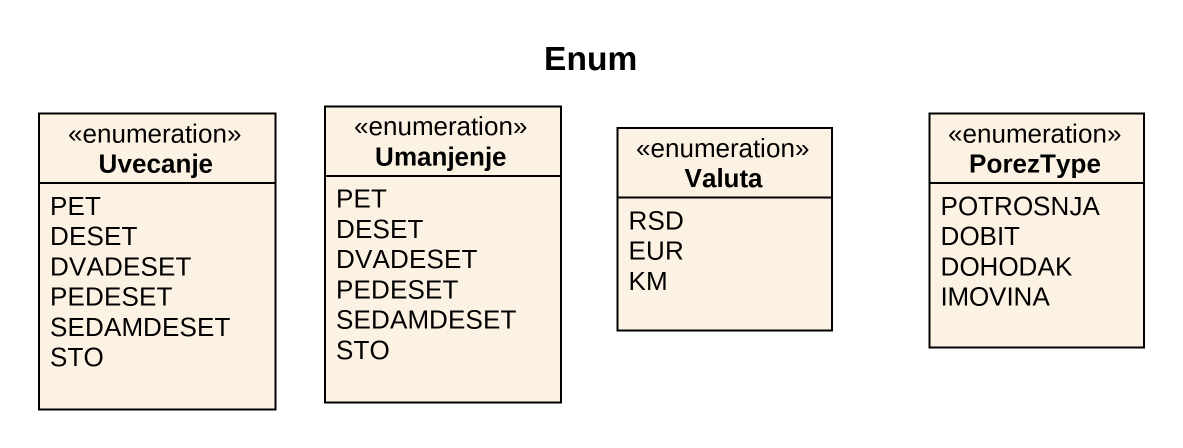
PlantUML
@startuml
title Enum
hide circle
hide empty members
enum Uvecanje {
  PET
  DESET
  DVADESET
  PEDESET
  SEDAMDESET
  STO
}
enum Umanjenje {
  PET
  DESET
  DVADESET
  PEDESET
  SEDAMDESET
  STO
}
enum Valuta {
  RSD
  EUR
  KM
}
enum PorezType {
  POTROSNJA
  DOBIT
  DOHODAK
  IMOVINA
}
@enduml
